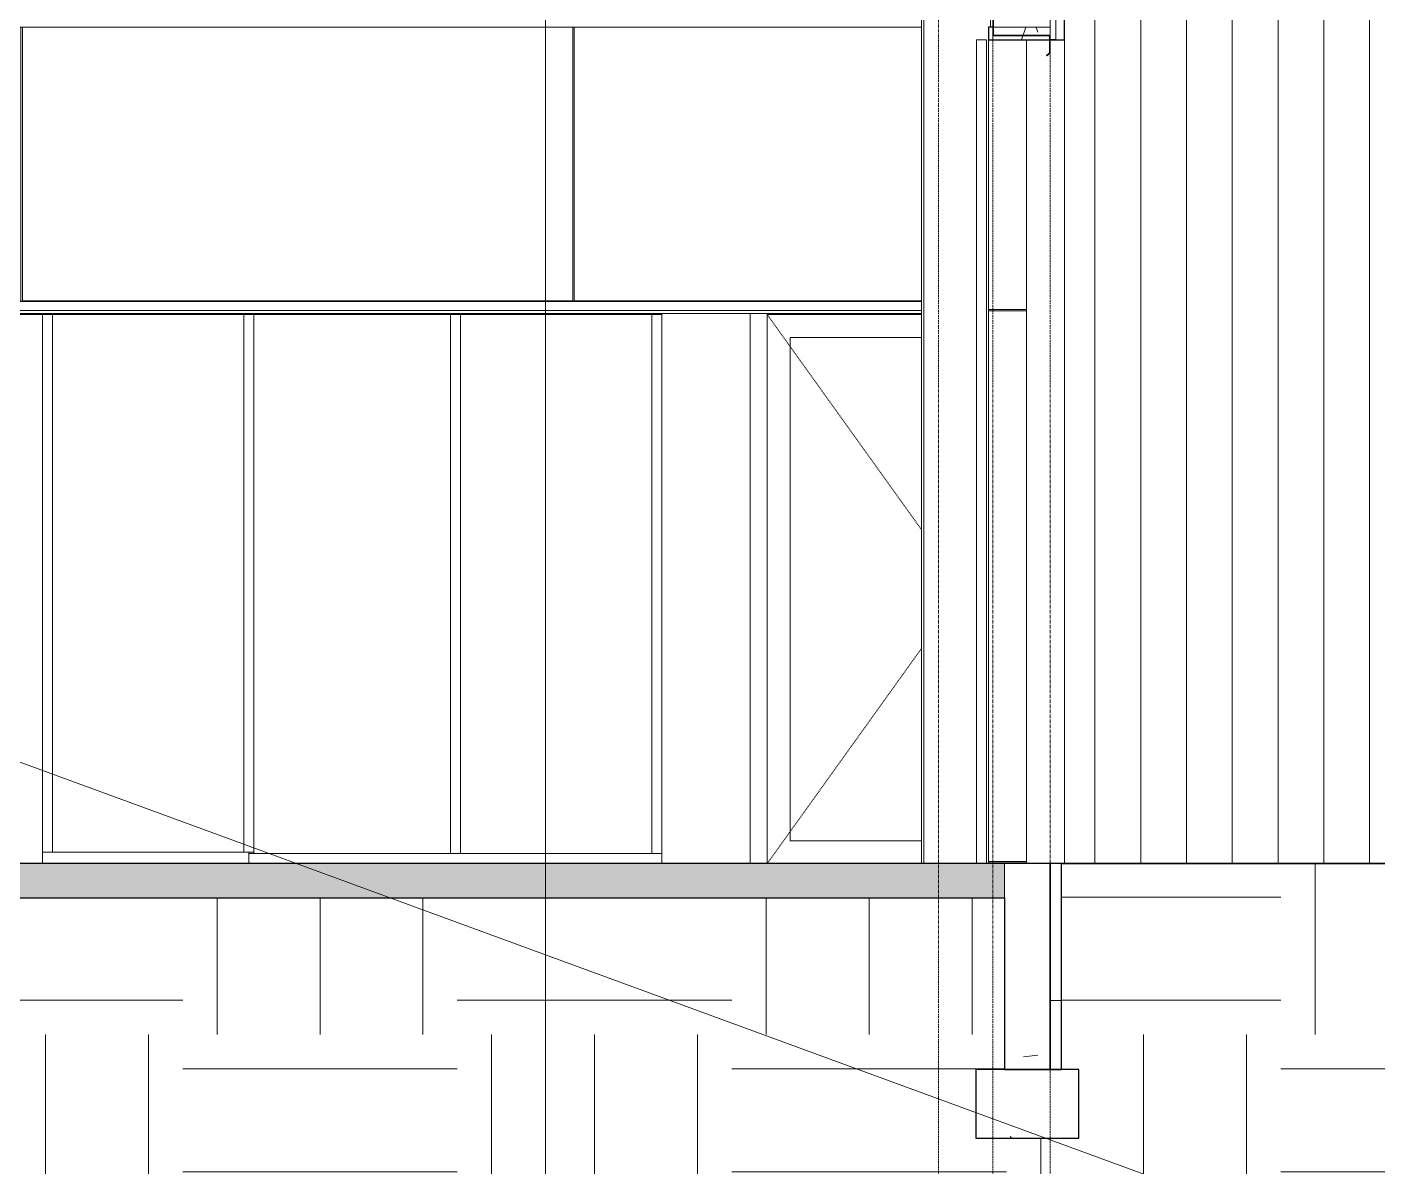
# Model space of a CAD drawing. Header units: inches. Extents: x -23445 to -52, y -314 to 853.
# Drawn here: x -7473.3 to -7237.1, y -53 to 146.3 of the extents above; entities that cross this region are included whole.
import ezdxf

# ---------------------------------------------------------------- set-up
doc = ezdxf.new("R2010")
doc.units = ezdxf.units.IN
doc.header["$MEASUREMENT"] = 0
doc.linetypes.add('Dash 1_16_', pattern=[0.125, 0.0625, -0.0625])
doc.linetypes.add('Grid Line 1_2_', pattern=[0.875, 0.5, -0.125, 0.125, -0.125])
for name, color, linetype, lineweight in [('A-ANNO-IDEN', 131, 'Continuous', 9), ('A-DOOR', 31, 'Continuous', 9), ('A-DOOR-FRAM', 31, 'Continuous', 9), ('A-DOOR-GLAZ', 31, 'Continuous', 9), ('A-FLOR', 192, 'Continuous', 9), ('A-FLOR-LEVL', 51, 'Continuous', 9), ('A-FLOR-MCUT', 51, 'Continuous', 9), ('A-FLOR-PATT', 8, 'Continuous', 25), ('A-GLAZ-CURT', 52, 'Continuous', 9), ('A-GLAZ-CWMG', 51, 'Continuous', 9), ('A-WALL', 113, 'Continuous', 9), ('A-WALL-PATT', 111, 'Continuous', 25), ('C-TOPO', 7, 'Continuous', 9), ('G-ANNO-SYMB', 111, 'Continuous', 9), ('I-WALL', 2, 'Continuous', 9), ('L-SITE-WALL', 31, 'Continuous', 9), ('S-BEAM', 12, 'Continuous', 9), ('S-COLS', 52, 'Continuous', 9), ('S-FNDN', 32, 'Continuous', 9), ('S-GRID', 1, 'Continuous', 9)]:
    doc.layers.add(name, color=color, linetype=linetype, lineweight=lineweight)
pattern_1 = [(50, (-21606.15, 72.08), (55.0854, -4.8198), [5.76, -63.36]), (355, (-21606.15, 72.08), (-10.6557, 57.7685), [4.608, -50.688]), (100.451, (-21601.557, 71.68), (44.4295, 52.9487), [4.895, -53.848]), (46.184, (-21606.15, 87.44), (81.9644, -12.712), [8.64, -95.04]), (96.636, (-21599.32, 86.38), (71.7815, 74.8124), [7.343, -80.772]), (351.184, (-21606.15, 87.44), (71.782, 74.8124), [6.912, -76.032]), (21, (-21598.47, 83.6), (45.842, -30.9215), [5.76, -63.36]), (326, (-21598.47, 83.6), (18.687, 55.6915), [4.608, -50.688]), (71.451, (-21594.65, 81.025), (64.529, 24.77), [4.895, -53.848]), (37.5, (-21606.148, 72.082), (0.9339, 25.5668), [2.534, -47.539, 2.534, -48.922, -50.88]), (37.5, (-21606.148, 72.082), (0.9339, 25.5668), [-101.53, 2.534, -48.346]), (7.5, (-21606.148, 72.082), (20.20404, 30.2913), [2.534, -26.803, 2.534, -46.387, -19.392]), (7.5, (-21606.148, 72.082), (20.20404, 30.2913), [-78.259, 2.534, -16.858]), (327.5, (-21623.274, 72.082), (40.9978, -1.7324), [2.534, -16.666, 2.534, -57.37, -79.488]), (327.5, (-21623.274, 72.082), (40.9978, -1.7324), [-79.104, 2.534, -76.954]), (317.5, (-21630.954, 72.082), (44.7889, 7.6878), [2.534, -22.426, 2.534, -37.248, -56.448]), (317.5, (-21630.954, 72.082), (44.7889, 7.6878), [-64.742, 2.534, -53.914])]
pattern_2 = [(0, (-21606.15, 72.08), (48, 48), [48, -48]), (0, (-21606.15, 90.08), (48, 48), [48, -48]), (0, (-21606.15, 108.08), (48, 48), [48, -48]), (90, (-21600.15, 114.08), (-48, 48), [48, -48]), (90, (-21582.15, 114.08), (-48, 48), [48, -48]), (90, (-21564.15, 114.08), (-48, 48), [48, -48])]
pattern_3 = [(0, (-21606.148, 72.082), (0, 24), []), (90, (-21606.148, 72.082), (-24, 1e-15), [])]

# ---------------------------------------------------------------- blocks, each defined once
blk = doc.blocks.new('Struct_Xcel_Sports Complex_rvt-4-Building Section - North_South looking West _ Fitness Center')
at = {"layer": 'A-FLOR-PATT', "lineweight": 9}
h = blk.add_hatch(dxfattribs=at)
h.set_pattern_fill('FP_56', style=0, pattern_type=2)
h.set_pattern_definition(pattern_1)
h.paths.add_polyline_path([(-21132.3, -6), (-21132.3, 0), (-22790.8, 0), (-22790.8, -6), (-21136.06, -6)], flags=0)
at = {"layer": 'A-WALL-PATT', "lineweight": 9}
h = blk.add_hatch(dxfattribs=at)
h.set_pattern_fill('FP_56', style=0, pattern_type=2)
h.set_pattern_definition(pattern_1)
h.paths.add_polyline_path([(-21132.3, -36), (-21124.3, -36), (-21124.3, 0), (-21132.3, 0), (-21132.3, -19.01)], flags=0)
at = {"layer": 'S-FNDN'}
h = blk.add_hatch(dxfattribs=at)
h.set_pattern_fill('FP_56', color=256, style=0, pattern_type=2)
h.set_pattern_definition(pattern_1)
h.paths.add_polyline_path([(-21137.3, -48), (-21119.3, -48), (-21119.3, -36), (-21137.3, -36)], flags=0)
at = {"layer": 'A-FLOR', "color": 250, "lineweight": 25}
for p, q in [((-21132.3, 0), (-22790.8, 0)), ((-22790.8, -6), (-21132.3, -6))]:
    blk.add_line(p, q, dxfattribs=at)
at = {"layer": 'A-FLOR-MCUT', "color": 7}
blk.add_line((-21132.3, -6), (-21132.3, 0), dxfattribs=at)
at = {"layer": 'A-WALL', "color": 7}
blk.add_line((-21132.3, 0), (-21132.3, -6), dxfattribs=at)
at = {"layer": 'L-SITE-WALL', "color": 250, "lineweight": 25}
for p, q in [((-21124.3, 0), (-21132.3, 0)), ((-21124.3, -36), (-21124.3, 0)), ((-21132.3, -6), (-21132.3, -36)), ((-21132.3, -36), (-21124.3, -36))]:
    blk.add_line(p, q, dxfattribs=at)
at = {"layer": 'S-FNDN', "color": 250, "lineweight": 25}
for p, q in [((-21119.3, -36), (-21137.3, -36)), ((-21137.3, -36), (-21137.3, -48)), ((-21119.3, -48), (-21119.3, -36)), ((-21137.3, -48), (-21119.3, -48))]:
    blk.add_line(p, q, dxfattribs=at)
blk = doc.blocks.new('Girt_C - 10_D-1401750-Building Section - North_South looking West _ Fitness Center')
at = {"layer": 'S-BEAM'}
for p, q in [((-21336.93, 96.68), (-21146.8, 96.68)), ((-21146.8, 96.2), (-21336.93, 96.2))]:
    blk.add_line(p, q, dxfattribs=at)
blk = doc.blocks.new('Single-Glass 1 - 2_  10 7_16_ x96_-1573759-Building Section - North_South looking West _ Fitness Center')
at = {"layer": 'A-DOOR', "linetype": 'Dash 1_16_'}
for p, q in [((-21173.77, 96), (-21146.8, 58.41)), ((-21173.77, 0), (-21146.8, 37.59))]:
    blk.add_line(p, q, dxfattribs=at)
at = {"layer": 'A-DOOR'}
for p, q in [((-21169.77, 92), (-21146.8, 92)), ((-21169.77, 4), (-21169.77, 92)), ((-21146.8, 4), (-21169.77, 4))]:
    blk.add_line(p, q, dxfattribs=at)
at = {"layer": 'A-DOOR-FRAM'}
for p, q in [((-21176.77, 96.2), (-21176.77, 0)), ((-21173.77, 0), (-21173.77, 96)), ((-21173.77, 96), (-21146.8, 96))]:
    blk.add_line(p, q, dxfattribs=at)
at = {"layer": 'A-DOOR-GLAZ'}
for p, q in [((-21169.77, 92), (-21169.77, 4)), ((-21146.8, 92), (-21169.77, 92)), ((-21146.8, 4), (-21169.77, 4))]:
    blk.add_line(p, q, dxfattribs=at)
blk = doc.blocks.new('overhead door - one-983186-Building Section - North_South looking West _ Fitness Center')
at = {"layer": 'A-DOOR'}
for p, q in [((-21137.18, 144), (-21137.18, 0)), ((-21135.43, 144), (-21137.18, 144)), ((-21135.43, 0), (-21135.43, 144)), ((-21137.18, 0), (-21135.43, 0))]:
    blk.add_line(p, q, dxfattribs=at)
blk = doc.blocks.new('Girt_Z - 10_D-1516133-Building Section - North_South looking West _ Fitness Center')
at = {"layer": 'S-BEAM', "lineweight": 15}
for p, q in [((-21133.73, 148.54), (-21134.3, 148.06)), ((-21134.3, 148.06), (-21134.3, 144.69)), ((-21134.19, 148.01), (-21133.66, 148.46)), ((-21134.19, 144.87), (-21134.19, 148.01)), ((-21133.66, 148.46), (-21133.73, 148.54)), ((-21134.3, 144.69), (-21124.49, 144.69)), ((-21124.49, 144.8), (-21134.12, 144.8)), ((-21124.41, 144.61), (-21124.41, 141.72)), ((-21124.3, 141.67), (-21124.3, 144.61)), ((-21124.41, 141.72), (-21124.95, 141.27)), ((-21124.95, 141.27), (-21124.88, 141.19)), ((-21124.88, 141.19), (-21124.3, 141.67))]:
    blk.add_line(p, q, dxfattribs=at)
for centre, radius, start, end in [((-21134.12, 144.88), 0.0782, 183.0424, 270), ((-21124.49, 144.61), 0.188, 0, 90), ((-21124.49, 144.61), 0.0782, 2.1227, 90)]:
    blk.add_arc(centre, radius, start, end, dxfattribs=at)
blk = doc.blocks.new('System Panel - Interior Glazing-V175-Building Section - North_South looking West _ Fitness Center')
at = {"layer": 'A-GLAZ-CURT'}
blk.add_line((-21263.55, 2), (-21263.55, 1.75), dxfattribs=at)
blk = doc.blocks.new('Rectangular Mullion - Interior 1_75_ x 4_5_-1576798-Building Section - North_South looking West _ Fitness Center')
at = {"layer": 'A-GLAZ-CWMG'}
for q in [(-21336.68, 96.2), (-21299.62, 96)]:
    blk.add_line((-21336.68, 96), q, dxfattribs=at)
blk = doc.blocks.new('Rectangular Mullion - Interior 1_75_ x 4_5_-1576799-Building Section - North_South looking West _ Fitness Center')
at = {"layer": 'A-GLAZ-CWMG'}
blk.add_line((-21299.62, 96), (-21264.43, 96), dxfattribs=at)
blk = doc.blocks.new('Rectangular Mullion - Interior 1_75_ x 4_5_-1575586-Building Section - North_South looking West _ Fitness Center')
at = {"layer": 'A-GLAZ-CWMG'}
for p in [(-21264.43, 0), (-21228.24, 1.75)]:
    blk.add_line(p, (-21264.43, 1.75), dxfattribs=at)
blk = doc.blocks.new('Rectangular Mullion - Interior 1_75_ x 4_5_-1575587-Building Section - North_South looking West _ Fitness Center')
at = {"layer": 'A-GLAZ-CWMG'}
for p, q in [((-21300.49, 96), (-21298.74, 96)), ((-21300.49, 96), (-21300.49, 2)), ((-21298.74, 2), (-21298.74, 96)), ((-21298.74, 2), (-21300.49, 2))]:
    blk.add_line(p, q, dxfattribs=at)
blk = doc.blocks.new('Rectangular Mullion - Interior 1_75_ x 4_5_-1220297-Building Section - North_South looking West _ Fitness Center')
at = {"layer": 'A-GLAZ-CWMG'}
for p, q in [((-21193.93, 96), (-21192.18, 96)), ((-21193.93, 96), (-21193.93, 1.75)), ((-21192.18, 1.75), (-21192.18, 96)), ((-21192.18, 1.75), (-21193.93, 1.75))]:
    blk.add_line(p, q, dxfattribs=at)
blk = doc.blocks.new('Rectangular Mullion - Interior 1_75_ x 4_5_-1574000-Building Section - North_South looking West _ Fitness Center')
at = {"layer": 'A-GLAZ-CWMG'}
for q in [(-21228.24, 1.75), (-21192.18, 0)]:
    blk.add_line((-21192.18, 1.75), q, dxfattribs=at)
blk = doc.blocks.new('Rectangular Mullion - Interior 1_75_ x 4_5_-V177-Building Section - North_South looking West _ Fitness Center')
at = {"layer": 'A-GLAZ-CWMG'}
blk.add_line((-22313.87, 96), (-22277.68, 96), dxfattribs=at)
blk = doc.blocks.new('Rectangular Mullion - Interior 1_75_ x 4_5_-V178-Building Section - North_South looking West _ Fitness Center')
at = {"layer": 'A-GLAZ-CWMG'}
for p, q in [((-22314.74, 96), (-22312.99, 96)), ((-22314.74, 96), (-22314.74, 1.75)), ((-22312.99, 1.75), (-22312.99, 96)), ((-22312.99, 1.75), (-22314.74, 1.75))]:
    blk.add_line(p, q, dxfattribs=at)
blk = doc.blocks.new('Rectangular Mullion - Interior 1_75_ x 4_5_-1574004-Building Section - North_South looking West _ Fitness Center')
at = {"layer": 'A-GLAZ-CWMG'}
for p in [(-21228.24, 96), (-21192.18, 96.2)]:
    blk.add_line(p, (-21192.18, 96), dxfattribs=at)
blk = doc.blocks.new('Rectangular Mullion - Exterior 2_ x 4_5_-1307206-Building Section - North_South looking West _ Fitness Center')
at = {"layer": 'A-GLAZ-CWMG'}
for p, q in [((-21300.49, 0), (-21300.49, 2)), ((-21264.43, 2), (-21300.49, 2)), ((-21264.43, 2), (-21264.43, 0))]:
    blk.add_line(p, q, dxfattribs=at)

msp = doc.modelspace()

# ---------------------------------------------------------------- hatches: boundary and pattern name
at = {"layer": 'A-WALL-PATT', "lineweight": 9}
h = msp.add_hatch(dxfattribs=at)
h.set_pattern_fill('FP_51', color=256, style=0, pattern_type=2)
h.set_pattern_definition([(90, (-21150.615, 0), (-8, 5e-16), [])])
h.paths.add_polyline_path([(-7291.95495, 0), (-7070.45495, 0), (-7070.45495, 186), (-7291.95495, 185.97751), (-7291.95495, 0.33127)], flags=0)
h = msp.add_hatch(dxfattribs=at)
h.set_pattern_fill('FP_58', color=256, style=0, pattern_type=2)
h.set_pattern_definition([(90, (-20502.05, -673.75), (-193, -193), [48, -145]), (180, (-20502.05, -673.75), (-2e-14, -193), [96.25, -96.75]), (270, (-20598.3, -625.75), (-193, -193), [48, -145]), (180, (-20502.05, -625.75), (-2e-14, -193), [96.25, -96.75]), (270, (-20598.55, -625.75), (-193, -193), [48, -145]), (180, (-20598.55, -625.75), (-2e-14, -193), [96.25, -96.75]), (90, (-20694.8, -673.75), (-193, -193), [48, -145]), (180, (-20598.55, -673.75), (-2e-14, -193), [96.25, -96.75]), (90, (-20550.05, -625.5), (-193, -193), [48, -145]), (180, (-20501.8, -625.5), (-2e-14, -193), [48.25, -144.75]), (180, (-20501.8, -577.5), (-2e-14, -193), [48.25, -144.75]), (90, (-20646.55, -625.5), (-193, -193), [48, -145]), (180, (-20550.3, -625.5), (-2e-14, -193), [96.25, -96.75]), (270, (-20550.3, -577.5), (-193, -193), [48, -145]), (180, (-20550.3, -577.5), (-2e-14, -193), [96.25, -96.75]), (180, (-20646.8, -625.5), (-2e-14, -193), [48, -145]), (270, (-20646.8, -577.5), (-193, -193), [48, -145]), (180, (-20646.8, -577.5), (-2e-14, -193), [48, -145]), (90, (-20502.05, -577.25), (-193, -193), [48, -145]), (180, (-20502.05, -577.25), (-2e-14, -193), [96.25, -96.75]), (270, (-20598.3, -529.25), (-193, -193), [48, -145]), (180, (-20502.05, -529.25), (-2e-14, -193), [96.25, -96.75]), (270, (-20598.55, -529.25), (-193, -193), [48, -145]), (180, (-20598.55, -529.25), (-2e-14, -193), [96.25, -96.75]), (270, (-20694.8, -529.25), (-193, -193), [48, -145]), (180, (-20598.55, -577.25), (-2e-14, -193), [96.25, -96.75]), (90, (-20550.05, -529), (-193, -193), [48, -145]), (180, (-20501.8, -529), (-2e-14, -193), [48.25, -144.75]), (180, (-20501.8, -481), (-2e-14, -193), [48.25, -144.75]), (90, (-20646.55, -529), (-193, -193), [48, -145]), (180, (-20550.3, -529), (-2e-14, -193), [96.25, -96.75]), (270, (-20550.3, -481), (-193, -193), [48, -145]), (180, (-20550.3, -481), (-2e-14, -193), [96.25, -96.75]), (180, (-20646.8, -529), (-2e-14, -193), [48, -145]), (270, (-20646.8, -481), (-193, -193), [48, -145]), (180, (-20646.8, -481), (-2e-14, -193), [48, -145])])
h.paths.add_polyline_path([(-7651.57995, 1), (-7559.20495, 1), (-7559.20495, 146.25), (-7651.57995, 146.25), (-7651.57995, 4)], flags=0)
h.paths.add_polyline_path([(-7532.29748, 1), (-7507.07995, 1), (-7507.07995, 98.25), (-7316.95495, 98.25), (-7316.95495, 146.25), (-7551.20495, 146.25), (-7551.20495, 1), (-7532.9311, 1)], flags=0)
h = msp.add_hatch(dxfattribs=at)
h.set_pattern_fill('FP_47', color=256, style=0, pattern_type=2)
h.set_pattern_definition([(161.57, (-21605.188, 73.042), (-7.6802237, -0.0009796), [0, -54.643, 6.067, 0]), (18.43, (-21607.108, 73.042), (-7.6802237, 0.0009796), [0, -54.643, 6.067, 0]), (108.43, (-21605.188, 73.042), (3.8382953, -19.20136532), [18.211, -42.499]), (71.57, (-21607.108, 73.042), (3.8382953, 19.20136532), [18.211, -42.499])])
h.paths.add_polyline_path([(-7296.52874, 144), (-7294.45495, 144), (-7294.45495, 146.25), (-7304.45495, 146.25), (-7304.45495, 144)], flags=0)
h = msp.add_hatch(dxfattribs=at)
h.set_pattern_fill('FP_52', color=256, style=0, pattern_type=2)
h.set_pattern_definition(pattern_3)
h.paths.add_polyline_path([(-7294.45495, 144), (-7293.45495, 144), (-7293.45495, 146.25), (-7294.45495, 146.25)], flags=0)
h = msp.add_hatch(dxfattribs=at)
h.set_pattern_fill('FP_53', color=256, style=0, pattern_type=2)
h.set_pattern_definition([(0, (-21128.18, 0.25), (-193, 193), [48, -145]), (90, (-21128.18, 0.25), (-193, 1e-14), [96.25, -96.75]), (180, (-21080.18, 96.5), (-193, 193), [48, -145]), (90, (-21080.18, 0.25), (-193, 1e-14), [96.25, -96.75]), (180, (-21080.18, 96.75), (-193, 193), [48, -145]), (90, (-21080.18, 96.75), (-193, 1e-14), [96.25, -96.75]), (0, (-21128.18, 193), (-193, 193), [48, -145]), (90, (-21128.18, 96.75), (-193, 1e-14), [96.25, -96.75]), (0, (-21079.93, 48.25), (-193, 193), [48, -145]), (90, (-21079.93, 0), (-193, 1e-14), [48.25, -144.75]), (90, (-21031.93, 0), (-193, 1e-14), [48.25, -144.75]), (0, (-21079.93, 144.75), (-193, 193), [48, -145]), (90, (-21079.93, 48.5), (-193, 1e-14), [96.25, -96.75]), (180, (-21031.93, 48.5), (-193, 193), [48, -145]), (90, (-21031.93, 48.5), (-193, 1e-14), [96.25, -96.75]), (90, (-21079.93, 145), (-193, 1e-14), [48, -145]), (180, (-21031.93, 145), (-193, 193), [48, -145]), (90, (-21031.93, 145), (-193, 1e-14), [48, -145]), (0, (-21031.68, 0.25), (-193, 193), [48, -145]), (90, (-21031.68, 0.25), (-193, 1e-14), [96.25, -96.75]), (180, (-20983.68, 96.5), (-193, 193), [48, -145]), (90, (-20983.68, 0.25), (-193, 1e-14), [96.25, -96.75]), (180, (-20983.68, 96.75), (-193, 193), [48, -145]), (90, (-20983.68, 96.75), (-193, 1e-14), [96.25, -96.75]), (180, (-20983.68, 193), (-193, 193), [48, -145]), (90, (-21031.68, 96.75), (-193, 1e-14), [96.25, -96.75]), (0, (-20983.43, 48.25), (-193, 193), [48, -145]), (90, (-20983.43, 0), (-193, 1e-14), [48.25, -144.75]), (90, (-20935.43, 0), (-193, 1e-14), [48.25, -144.75]), (0, (-20983.43, 144.75), (-193, 193), [48, -145]), (90, (-20983.43, 48.5), (-193, 1e-14), [96.25, -96.75]), (180, (-20935.43, 48.5), (-193, 193), [48, -145]), (90, (-20935.43, 48.5), (-193, 1e-14), [96.25, -96.75]), (90, (-20983.43, 145), (-193, 1e-14), [48, -145]), (180, (-20935.43, 145), (-193, 193), [48, -145]), (90, (-20935.43, 145), (-193, 1e-14), [48, -145])])
h.paths.add_polyline_path([(-7305.20495, 0), (-7298.57995, 0), (-7298.57995, 144), (-7305.20495, 144), (-7305.20495, 21.29275)], flags=0)
h = msp.add_hatch(dxfattribs=at)
h.set_pattern_fill('FP_52', color=256, style=0, pattern_type=2)
h.set_pattern_definition(pattern_3)
h.paths.add_polyline_path([(-7294.45495, -36), (-7292.45495, -36), (-7292.45495, 0), (-7294.45495, 0), (-7294.45495, -19.01125)], flags=0)
at = {"layer": 'C-TOPO'}
h = msp.add_hatch(dxfattribs=at)
h.set_pattern_fill('FP_46', color=256, style=0, pattern_type=2)
h.set_pattern_definition(pattern_2)
h.paths.add_polyline_path([(-9049.10649, -99.61925), (-7295.09979, -99.61925), (-7295.09979, -48), (-7307.45495, -48), (-7307.45495, -36), (-7302.45495, -36), (-7302.45495, -6), (-8960.95495, -6), (-8960.95495, -36), (-8955.95495, -36), (-8955.95495, -48), (-8973.95495, -48), (-8973.95495, -36), (-8970.95495, -36), (-8970.95495, 0), (-9204.03049, 0), (-9204.03049, -99.61925), (-9052.94286, -99.61925)], flags=0)
h = msp.add_hatch(dxfattribs=at)
h.set_pattern_fill('FP_46', color=256, style=0, pattern_type=2)
h.set_pattern_definition(pattern_2)
h.paths.add_polyline_path([(-6827.47569, -99.61925), (-6725.24649, -99.61925), (-6725.24649, 0), (-7292.45495, 0), (-7292.45495, -36), (-7289.45495, -36), (-7289.45495, -48), (-7295.09979, -48), (-7295.09979, -99.61925), (-6830.39763, -99.61925)], flags=0)

# ---------------------------------------------------------------- linework, layer by layer
at = {"layer": 'A-ANNO-IDEN', "color": 153}
msp.add_line((-7632.62357, 75.59797), (-6964.3331, -169.17906), dxfattribs=at)
at = {"layer": 'A-FLOR-LEVL', "linetype": 'Grid Line 1_2_'}
msp.add_line((-9397.52325, 0), (-6347.23966, 0), dxfattribs=at)
at = {"layer": 'A-WALL'}
for p, q in [((-7294.45495, 144), (-7294.45495, 335)), ((-7293.45495, 144), (-7293.45495, 335)), ((-7294.45495, 146.25), (-7304.45495, 146.25)), ((-7304.45495, 144), (-7304.45495, 146.25)), ((-7305.20495, 0), (-7305.20495, 144)), ((-7298.57995, 0), (-7298.57995, 144)), ((-7291.95495, 144), (-7291.95495, 0))]:
    msp.add_line(p, q, dxfattribs=at)
at = {"layer": 'A-WALL', "lineweight": 25}
for p, q in [((-7291.95495, 144), (-7291.95495, 335)), ((-7304.45495, 146.25), (-7305.20495, 146.25)), ((-7305.20495, 146.25), (-7305.20495, 144)), ((-7305.20495, 144), (-7291.95495, 144))]:
    msp.add_line(p, q, dxfattribs=at)
at = {"layer": 'C-TOPO', "lineweight": 35}
msp.add_line((-7161.70204, 0), (-7292.45495, 0), dxfattribs=at)
at = {"layer": 'C-TOPO'}
msp.add_line((-7161.70146, 0), (-7292.45495, 0), dxfattribs=at)
at = {"layer": 'G-ANNO-SYMB'}
msp.add_line((-7382.67475, 545.15708), (-7382.67475, -79.66081), dxfattribs=at)
at = {"layer": 'I-WALL'}
for p, q in [((-7316.95495, 146.25), (-7551.20495, 146.25)), ((-7507.07995, 98.25), (-7316.95495, 98.25))]:
    msp.add_line(p, q, dxfattribs=at)
at = {"layer": 'L-SITE-WALL', "lineweight": 25}
for p, q in [((-7294.45495, 0), (-7294.45495, -36)), ((-7292.45495, 0), (-7294.45495, 0)), ((-7292.45495, -36), (-7292.45495, 0)), ((-7294.45495, -36), (-7292.45495, -36))]:
    msp.add_line(p, q, dxfattribs=at)
at = {"layer": 'S-COLS'}
for p, q in [((-7304.88855, 388.92447), (-7304.88855, 146.25)), ((-7316.95495, 386.2119), (-7316.95495, 0)), ((-7316.52136, 386.22997), (-7316.52136, 0))]:
    msp.add_line(p, q, dxfattribs=at)
at = {"layer": 'S-GRID', "linetype": 'Grid Line 1_2_'}
for p, q in [((-7313.95495, -293.03588), (-7313.95495, 738.65708)), ((-7304.45495, -293.03588), (-7304.45495, 738.65708)), ((-7294.45495, -293.03588), (-7294.45495, 738.65708))]:
    msp.add_line(p, q, dxfattribs=at)

# ---------------------------------------------------------------- block references
at = {"color": 170, "lineweight": 5}
msp.add_blockref('Struct_Xcel_Sports Complex_rvt-4-Building Section - North_South looking West _ Fitness Center', (13829.84786, 0), dxfattribs=at)
at = {"layer": 'A-DOOR'}
for name in ['overhead door - one-983186-Building Section - North_South looking West _ Fitness Center', 'Single-Glass 1 - 2_  10 7_16_ x96_-1573759-Building Section - North_South looking West _ Fitness Center']:
    msp.add_blockref(name, (13829.84786, 0), dxfattribs=at)
at = {"layer": 'A-GLAZ-CURT'}
msp.add_blockref('System Panel - Interior Glazing-V175-Building Section - North_South looking West _ Fitness Center', (13829.84786, 0), dxfattribs=at)
at = {"layer": 'A-GLAZ-CWMG'}
for name, p in [('Rectangular Mullion - Interior 1_75_ x 4_5_-1576798-Building Section - North_South looking West _ Fitness Center', (13829.84786, 0)), ('Rectangular Mullion - Interior 1_75_ x 4_5_-1575587-Building Section - North_South looking West _ Fitness Center', (13829.84786, 0)), ('Rectangular Mullion - Interior 1_75_ x 4_5_-1576799-Building Section - North_South looking West _ Fitness Center', (13829.84786, 0)), ('Rectangular Mullion - Interior 1_75_ x 4_5_-1575587-Building Section - North_South looking West _ Fitness Center', (13865.03536, 0)), ('Rectangular Mullion - Interior 1_75_ x 4_5_-V177-Building Section - North_South looking West _ Fitness Center', (14879.28536, 0)), ('Rectangular Mullion - Interior 1_75_ x 4_5_-V178-Building Section - North_South looking West _ Fitness Center', (14915.47286, 0)), ('Rectangular Mullion - Interior 1_75_ x 4_5_-1574004-Building Section - North_South looking West _ Fitness Center', (13829.84786, 0)), ('Rectangular Mullion - Interior 1_75_ x 4_5_-1220297-Building Section - North_South looking West _ Fitness Center', (13829.84786, 0)), ('Rectangular Mullion - Exterior 2_ x 4_5_-1307206-Building Section - North_South looking West _ Fitness Center', (13829.84786, 0)), ('Rectangular Mullion - Interior 1_75_ x 4_5_-1575586-Building Section - North_South looking West _ Fitness Center', (13829.84786, 0)), ('Rectangular Mullion - Interior 1_75_ x 4_5_-1574000-Building Section - North_South looking West _ Fitness Center', (13829.84786, 0))]:
    msp.add_blockref(name, p, dxfattribs=at)
at = {"layer": 'S-BEAM'}
for name in ['Girt_Z - 10_D-1516133-Building Section - North_South looking West _ Fitness Center', 'Girt_C - 10_D-1401750-Building Section - North_South looking West _ Fitness Center']:
    msp.add_blockref(name, (13829.84786, 0), dxfattribs=at)

doc.saveas('drawing.dxf')
